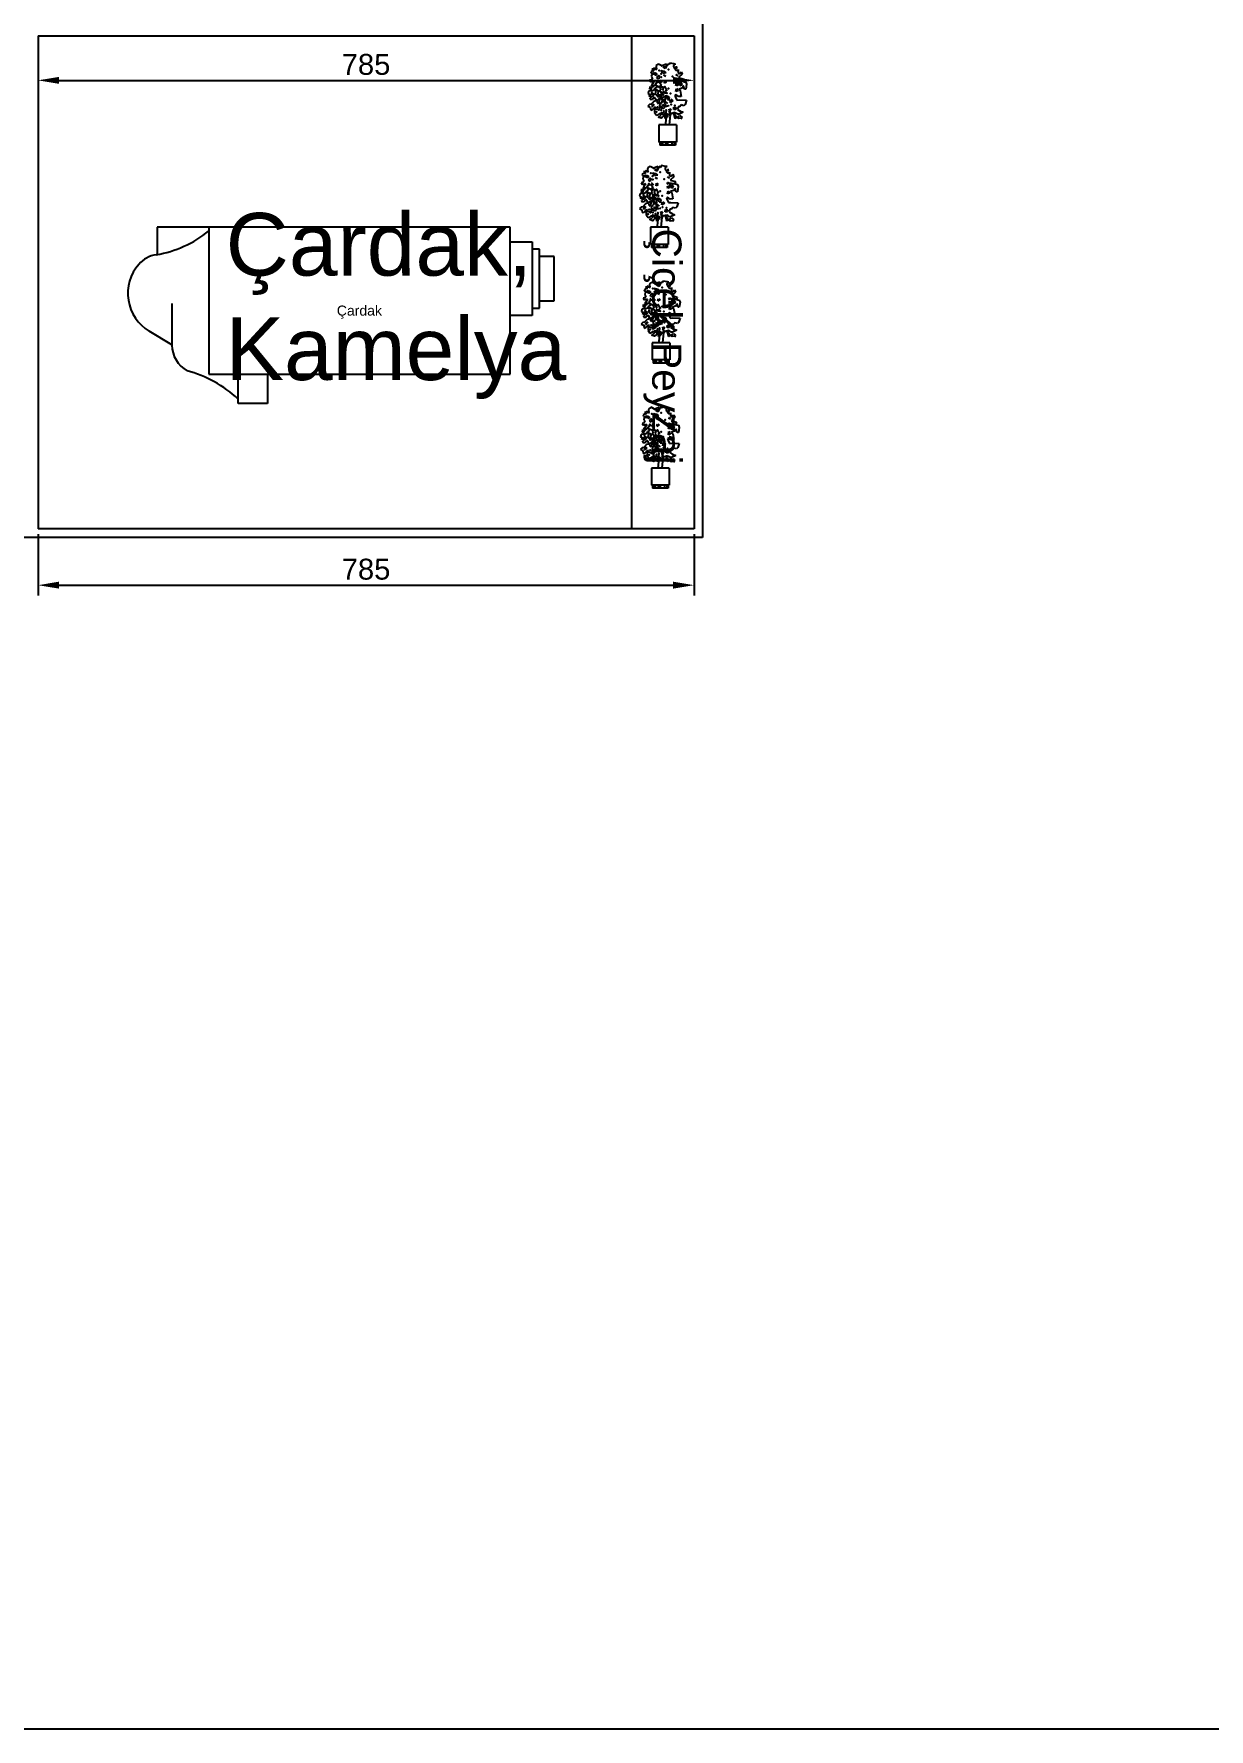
# Model space of a CAD drawing. Header units: millimetres. Extents: x 27207 to 63174, y 4783 to 28482.
# Drawn here: x 51863 to 53269, y 12849 to 14878 of the extents above; entities that cross this region are included whole.
import ezdxf

# ---------------------------------------------------------------- set-up
doc = ezdxf.new("R2010")
doc.units = ezdxf.units.MM
doc.header["$LTSCALE"] = 20
doc.linetypes.add('ACAD_ISO02W100', pattern=[15, 12, -3])
doc.layers.get('Defpoints').update_dxf_attribs({"color": 5})
doc.layers.add('İsimler', color=2, linetype='Continuous')
doc.layers.add('malzemeler', color=8, linetype='Continuous')
doc.layers.add('Uzunluklar', color=4, linetype='Continuous', lineweight=211)
doc.styles.add('Arial_3', font='Arial Unicode MS.ttf', dxfattribs={"height": 3})
doc.styles.get("Standard").update_dxf_attribs({"font": 'Arial Unicode MS.ttf'})
doc.dimstyles.new('Decimal-25', dxfattribs={"dimscale": 10, "dimtxt": 2.5, "dimasz": 2.5, "dimexe": 1.25, "dimexo": 0.625, "dimtad": 1, "dimtxsty": 'Standard', "dimcen": 2.5, "dimadec": 0, "dimazin": 0, "dimtfac": 1, "dimtmove": 0, "dimatfit": 3, "dimfxl": 1, "dimarcsym": 0})

# ---------------------------------------------------------------- blocks, each defined once
blk = doc.blocks.new('*D133')
at = {"layer": 'Defpoints', "color": 0, "linetype": 'ACAD_ISO02W100', "ltscale": 70, "transparency": 16777216}
for p in [(51867.9, 14875.1), (52652.9, 14875.1), (52652.9, 14822)]:
    blk.add_point(p, dxfattribs=at)
at = {"layer": 'Uzunluklar', "color": 0, "linetype": 'ACAD_ISO02W100', "lineweight": -2, "ltscale": 70, "transparency": 16777216}
for p, q in [((51867.9, 14868.8), (51867.9, 14809.5)), ((52652.9, 14868.8), (52652.9, 14809.5)), ((51892.9, 14822), (52627.9, 14822))]:
    blk.add_line(p, q, dxfattribs=at)
at = {"layer": 'Uzunluklar', "color": 0, "linetype": 'ACAD_ISO02W100', "ltscale": 70, "transparency": 16777216}
for points in [[(51892.9, 14826.1), (51892.9, 14817.8), (51867.9, 14822)], [(52627.9, 14826.1), (52627.9, 14817.8), (52652.9, 14822)]]:
    blk.add_solid(points, dxfattribs=at)
at = {"layer": 'Uzunluklar', "color": 0, "linetype": 'ACAD_ISO02W100', "lineweight": 50, "ltscale": 70, "transparency": 16777216, "insert": (52260.4, 14840.9), "char_height": 25, "attachment_point": 5}
blk.add_mtext('785', dxfattribs=at)
blk = doc.blocks.new('*D137')
at = {"layer": 'Defpoints', "color": 0, "linetype": 'ACAD_ISO02W100', "ltscale": 70, "transparency": 16777216}
for p in [(51867.9, 14285.1), (52652.9, 14285.1), (52652.9, 14217.8)]:
    blk.add_point(p, dxfattribs=at)
at = {"layer": 'Uzunluklar', "color": 0, "linetype": 'ACAD_ISO02W100', "lineweight": -2, "ltscale": 70, "transparency": 16777216}
for p, q in [((51867.9, 14278.8), (51867.9, 14205.3)), ((52652.9, 14278.8), (52652.9, 14205.3)), ((51892.9, 14217.8), (52627.9, 14217.8))]:
    blk.add_line(p, q, dxfattribs=at)
at = {"layer": 'Uzunluklar', "color": 0, "linetype": 'ACAD_ISO02W100', "ltscale": 70, "transparency": 16777216}
for points in [[(51892.9, 14222), (51892.9, 14213.7), (51867.9, 14217.8)], [(52627.9, 14222), (52627.9, 14213.7), (52652.9, 14217.8)]]:
    blk.add_solid(points, dxfattribs=at)
at = {"layer": 'Uzunluklar', "color": 0, "linetype": 'ACAD_ISO02W100', "lineweight": 50, "ltscale": 70, "transparency": 16777216, "insert": (52260.4, 14236.8), "char_height": 25, "attachment_point": 5}
blk.add_mtext('785', dxfattribs=at)
blk = doc.blocks.new('A$C524C1666')
for p, q in [((85, 1467), (57, 1450)), ((57, 1450), (63, 1426)), ((63, 1426), (107, 1418)), ((77, 1398), (67, 1355)), ((67, 1355), (90, 1332)), ((102, 1403), (77, 1398)), ((97, 1499), (82, 1498)), ((82, 1498), (110, 1489)), ((101, 1460), (85, 1467)), ((132, 1524), (97, 1499)), ((112, 1466), (101, 1460)), ((125, 1401), (102, 1403)), ((107, 1418), (133, 1434)), ((110, 1489), (112, 1466)), ((146, 1383), (125, 1401)), ((152, 1488), (132, 1524)), ((133, 1434), (174, 1416)), ((174, 1385), (146, 1383)), ((172, 1497), (152, 1488)), ((166, 1575), (162, 1546)), ((162, 1546), (169, 1502)), ((210, 1602), (166, 1575)), ((169, 1502), (175, 1493)), ((174, 1416), (174, 1385)), ((181, 1342), (215, 1368)), ((191, 1319), (181, 1342)), ((276, 1568), (210, 1602)), ((215, 1368), (238, 1353)), ((238, 1353), (230, 1334)), ((299, 1416), (256, 1478)), ((256, 1478), (319, 1464)), ((369, 1600), (276, 1568)), ((357, 1430), (299, 1416)), ((305, 1546), (369, 1557)), ((345, 1513), (305, 1546)), ((309, 1387), (357, 1363)), ((319, 1464), (357, 1430)), ((345, 1513), (392, 1600)), ((392, 1600), (345, 1513)), ((369, 1557), (369, 1600)), ((420, 1584), (392, 1600)), ((427, 1620), (420, 1584)), ((519, 1606), (427, 1620)), ((547, 1600), (519, 1606)), ((555, 1396), (594, 1372)), ((594, 1372), (555, 1396)), ((555, 1396), (574, 1384)), ((597, 1493), (597, 1420)), ((597, 1420), (629, 1412)), ((678, 1400), (609, 1335)), ((629, 1412), (658, 1448)), ((658, 1448), (678, 1400)), ((12, 1067), (4, 1019)), ((4, 1019), (37, 1006)), ((61, 1071), (12, 1067)), ((37, 1006), (16, 986)), ((64, 1283), (36, 1281)), ((36, 1281), (61, 1250)), ((41, 1108), (45, 1160)), ((61, 1104), (41, 1108)), ((45, 1160), (71, 1130)), ((56, 999), (106, 1010)), ((89, 1250), (61, 1250)), ((89, 1146), (61, 1104)), ((93, 1071), (61, 1071)), ((90, 1332), (64, 1283)), ((95, 1212), (64, 1168)), ((64, 1168), (80, 1138)), ((71, 1130), (89, 1146)), ((73, 1132), (106, 1160)), ((126, 1262), (89, 1250)), ((122, 1083), (93, 1071)), ((126, 1262), (95, 1212)), ((106, 1160), (126, 1193)), ((106, 1010), (122, 986)), ((142, 1124), (122, 1083)), ((126, 1193), (195, 1165)), ((162, 1124), (142, 1124)), ((160, 1050), (152, 1124)), ((152, 1006), (160, 1050)), ((170, 985), (152, 1006)), ((181, 1084), (156, 1087)), ((160, 1204), (168, 1235)), ((160, 1179), (160, 1204)), ((223, 1147), (160, 1179)), ((195, 1165), (162, 1124)), ((168, 1235), (212, 1248)), ((212, 1066), (181, 1084)), ((212, 1066), (189, 998)), ((215, 1308), (191, 1319)), ((212, 1248), (233, 1238)), ((212, 1248), (233, 1238)), ((225, 1056), (212, 1066)), ((230, 1334), (215, 1332)), ((215, 1332), (215, 1308)), ((254, 1116), (223, 1147)), ((254, 1116), (225, 1056)), ((233, 1238), (262, 1199)), ((237, 1281), (275, 1237)), ((275, 1237), (237, 1281)), ((262, 1199), (241, 1157)), ((241, 1157), (254, 1116)), ((275, 1011), (264, 1048)), ((264, 1048), (267, 977)), ((272, 1152), (322, 1131)), ((293, 1037), (275, 1011)), ((314, 1066), (293, 1037)), ((327, 1022), (314, 1066)), ((322, 1131), (335, 1149)), ((376, 1024), (327, 1022)), ((328, 1223), (338, 1271)), ((372, 1247), (328, 1223)), ((335, 1149), (363, 1097)), ((338, 1271), (372, 1247)), ((384, 1097), (345, 1069)), ((345, 1069), (363, 1035)), ((363, 1097), (384, 1097)), ((363, 1035), (376, 1024)), ((625, 1225), (540, 1197)), ((540, 1197), (585, 1181)), ((555, 1286), (541, 1257)), ((541, 1257), (580, 1274)), ((555, 1286), (605, 1262)), ((605, 1262), (555, 1286)), ((555, 1059), (565, 1122)), ((598, 1074), (555, 1059)), ((565, 1122), (589, 1103)), ((585, 1181), (676, 1264)), ((589, 1103), (598, 1074)), ((609, 1274), (601, 1250)), ((601, 1250), (601, 1225)), ((601, 1225), (625, 1225)), ((609, 1335), (711, 1306)), ((654, 1262), (609, 1274)), ((711, 1140), (617, 1108)), ((617, 1108), (638, 1079)), ((632, 1170), (661, 1220)), ((676, 1204), (632, 1170)), ((638, 1079), (662, 962)), ((676, 1204), (646, 1236)), ((646, 1236), (676, 1204)), ((698, 1266), (654, 1262)), ((676, 1264), (751, 1246)), ((727, 1104), (694, 1177)), ((694, 1177), (711, 1140)), ((711, 1306), (698, 1266)), ((751, 1104), (727, 1104)), ((751, 1246), (767, 1205)), ((767, 1205), (751, 1104)), ((32, 800), (0, 771)), ((0, 771), (49, 747)), ((16, 986), (45, 970)), ((65, 808), (32, 800)), ((122, 986), (41, 937)), ((41, 937), (49, 905)), ((45, 970), (56, 999)), ((49, 905), (93, 909)), ((49, 747), (57, 690)), ((57, 690), (93, 702)), ((118, 864), (65, 808)), ((97, 791), (81, 763)), ((81, 763), (97, 791)), ((81, 763), (90, 762)), ((90, 762), (95, 765)), ((93, 909), (126, 954)), ((93, 702), (134, 743)), ((95, 765), (100, 774)), ((122, 812), (97, 791)), ((97, 791), (122, 812)), ((122, 812), (97, 791)), ((100, 774), (101, 786)), ((101, 786), (118, 781)), ((110, 802), (122, 812)), ((119, 791), (110, 802)), ((122, 812), (115, 797)), ((187, 881), (118, 864)), ((118, 781), (119, 786)), ((119, 786), (119, 791)), ((126, 954), (158, 909)), ((142, 759), (134, 743)), ((134, 743), (134, 645)), ((165, 712), (142, 759)), ((158, 909), (187, 881)), ((217, 696), (165, 712)), ((196, 959), (170, 985)), ((187, 881), (240, 933)), ((191, 836), (187, 881)), ((189, 998), (217, 990)), ((211, 812), (191, 836)), ((233, 949), (196, 959)), ((240, 933), (211, 812)), ((217, 990), (233, 1004)), ((238, 753), (217, 696)), ((233, 1004), (233, 949)), ((238, 813), (233, 774)), ((233, 774), (290, 759)), ((272, 837), (238, 813)), ((290, 725), (238, 753)), ((240, 933), (392, 819)), ((337, 878), (240, 933)), ((290, 759), (264, 739)), ((267, 977), (285, 928)), ((288, 906), (272, 837)), ((326, 797), (280, 782)), ((280, 782), (332, 785)), ((285, 928), (340, 967)), ((301, 847), (287, 898)), ((319, 722), (290, 725)), ((316, 876), (319, 850)), ((319, 850), (337, 829)), ((341, 757), (319, 746)), ((319, 746), (319, 722)), ((340, 967), (337, 878)), ((337, 829), (346, 803)), ((391, 968), (340, 967)), ((340, 967), (391, 968)), ((414, 775), (341, 757)), ((362, 689), (344, 559)), ((346, 803), (377, 766)), ((372, 915), (391, 968)), ((418, 912), (372, 915)), ((391, 968), (425, 944)), ((405, 790), (414, 775)), ((425, 944), (410, 881)), ((410, 881), (418, 912)), ((459, 708), (412, 688)), ((412, 688), (459, 708)), ((459, 708), (418, 641)), ((421, 673), (438, 677)), ((448, 634), (438, 675)), ((444, 843), (454, 905)), ((497, 876), (444, 843)), ((454, 905), (497, 876)), ((512, 703), (516, 751)), ((555, 703), (512, 703)), ((516, 751), (560, 746)), ((556, 998), (536, 986)), ((536, 986), (548, 946)), ((548, 946), (573, 889)), ((560, 741), (555, 703)), ((609, 958), (556, 998)), ((573, 889), (621, 893)), ((601, 759), (585, 706)), ((585, 706), (642, 670)), ((633, 759), (601, 759)), ((662, 962), (609, 958)), ((621, 893), (767, 885)), ((662, 795), (633, 759)), ((715, 779), (662, 795)), ((739, 804), (715, 779)), ((767, 885), (739, 804)), ((134, 645), (171, 593)), ((171, 593), (203, 601)), ((203, 601), (236, 625)), ((272, 609), (215, 552)), ((215, 552), (264, 536)), ((567, 400), (217, 400)), ((217, 400), (217, 60)), ((236, 625), (268, 637)), ((264, 536), (300, 560)), ((268, 637), (272, 609)), ((302, 635), (269, 630)), ((269, 630), (281, 618)), ((281, 618), (317, 594)), ((317, 594), (300, 560)), ((353, 624), (302, 635)), ((342, 524), (346, 595)), ((346, 595), (353, 624)), ((414, 589), (353, 624)), ((354, 400), (363, 524)), ((370, 567), (366, 595)), ((378, 573), (367, 550)), ((367, 550), (367, 529)), ((380, 611), (376, 607)), ((378, 625), (378, 573)), ((389, 599), (389, 587)), ((389, 587), (389, 552)), ((399, 590), (393, 603)), ((399, 575), (399, 590)), ((448, 595), (414, 589)), ((418, 641), (448, 614)), ((418, 641), (448, 634)), ((428, 403), (448, 595)), ((448, 595), (448, 634)), ((448, 614), (448, 634)), ((448, 634), (506, 631)), ((471, 621), (448, 595)), ((540, 641), (471, 621)), ((506, 631), (573, 548)), ((568, 554), (506, 631)), ((506, 631), (536, 528)), ((536, 528), (568, 554)), ((573, 548), (536, 528)), ((536, 528), (552, 541)), ((568, 625), (540, 641)), ((567, 400), (567, 60)), ((593, 609), (568, 625)), ((573, 548), (601, 560)), ((613, 524), (573, 548)), ((617, 609), (593, 609)), ((601, 560), (633, 585)), ((666, 530), (613, 524)), ((702, 649), (617, 609)), ((633, 585), (678, 548)), ((642, 670), (702, 649)), ((678, 548), (654, 512)), ((567, 60), (217, 60)), ((237, 60), (237, 0)), ((257, 60), (257, 0)), ((292, 60), (292, 0)), ((352, 60), (352, 0)), ((392, 60), (392, 0)), ((477, 60), (477, 0)), ((522, 60), (522, 0)), ((547, 60), (547, 0)), ((547, 0), (237, 0))]:
    blk.add_line(p, q)
for centre, radius, start, end in [((547, 1560), 40.4, 89.0884, 327.0486), ((568, 1508), 32.2, 67.5639, 332.4497)]:
    blk.add_arc(centre, radius, start, end)
for p in [(174, 1401), (215, 1368), (227, 1473), (261, 1411), (266, 1343), (276, 1568), (333, 1375), (410, 1493), (487, 1353), (61, 1104), (78, 1035), (95, 1212), (106, 1010), (164, 1220), (181, 1084), (185, 1262), (245, 1166), (264, 1048), (272, 1152), (297, 1142), (299, 1098), (335, 1149), (376, 1024), (410, 1117), (410, 1117), (449, 1021), (449, 1021), (148, 924), (193, 751), (196, 959), (217, 696), (238, 813), (238, 753), (266, 693), (304, 992), (362, 689), (459, 799), (536, 785), (638, 671), (174, 660), (174, 660), (215, 552), (264, 536), (268, 637), (268, 637), (319, 669), (349, 609), (552, 541), (601, 560)]:
    blk.add_point(p)
blk = doc.blocks.new('A$C66B77B36')
at = {"xscale": 0.7, "yscale": 0.7, "zscale": 0.7}
blk.add_blockref('A$C524C1666', (0, 0), dxfattribs=at)
blk = doc.blocks.new('A$C1AC3141B')
for p, q in [((0.1248, 0.7229, -0.3429), (0.0499, 0.7229, -0.3429)), ((0.0499, 0.7229, -0.3429), (0.0499, 0.698, -0.3429)), ((0.1248, 0.698, -0.3429), (0.1248, 0.7229, -0.3429)), ((0.1373, 0.698, -0.3429), (0.0374, 0.698, -0.3429)), ((0.0374, 0.698, -0.3429), (0.0374, 0.6855, -0.3429)), ((0.1373, 0.6855, -0.3429), (0.1373, 0.698, -0.3429)), ((0.025, 0.6855, -0.3429), (0.1498, 0.6855, -0.3429)), ((0.025, 0.6481, -0.3429), (0.025, 0.6855, -0.3429)), ((0.1498, 0.6855, -0.3429), (0.1498, 0.6481, -0.3429)), ((0.2496, 0.6481, -0.3429), (0, 0.6481, -0.3429)), ((0, 0.6481, -0.3429), (0, 0.049, -0.3429)), ((0.2496, 0.1364, -0.3429), (0.2496, 0.6481, -0.3429)), ((0.2496, 0.2362, -0.3429), (0.2995, 0.2362, -0.3429)), ((0.2995, 0.2362, -0.3429), (0.2995, 0.1863, -0.3429)), ((0.2995, 0.1863, -0.3429), (0.2496, 0.1863, -0.3429)), ((0, 0.1364, -0.3429), (0.2496, 0.1364, -0.3429)), ((0.1296, 0.074, -0.3429), (0.2001, 0.074, -0.3429)), ((0.1997, 0.074, -0.3429), (0.1765, 0.0354, -0.3429)), ((0, 0.049, -0.3429), (0.0463, 0.049, -0.3429))]:
    blk.add_line(p, q)
for centre, radius, start, end in [((0.4401, 0.0472, -0.3429), 0.2033, 136.8348, 165.056), ((-0.1387, 0.0173, -0.3429), 0.1877, 9.1641, 39.3347), ((0.2001, 0.1239, -0.3429), 0.0499, 270, 330.9454), ((0.0959, 0.0552, -0.3429), 0.0499, 189.1641, 228.8518), ((0.1123, 0.074, -0.3429), 0.0749, 228.8518, 328.9973)]:
    blk.add_arc(centre, radius, start, end)

msp = doc.modelspace()

# ---------------------------------------------------------------- linework, layer by layer
for p, q in [((52662.911, 18295.067), (52662.911, 14275.067)), ((51867.911, 14875.067), (52652.911, 14875.067)), ((51867.911, 14875.067), (51867.911, 14285.067)), ((52577.911, 14875.067), (52577.911, 14285.067)), ((52652.911, 14875.067), (52652.911, 14285.067)), ((52652.911, 14285.067), (51867.911, 14285.067)), ((52652.911, 14285.067), (51867.911, 14285.067)), ((52662.911, 14275.067), (51477.911, 14275.067))]:
    msp.add_line(p, q)
at = {"ltscale": 75}
msp.add_lwpolyline([(31075.758, 19337.371), (60086.905, 19337.371), (60086.905, 12848.811), (31075.758, 12848.811)], close=True, dxfattribs=at)

# ---------------------------------------------------------------- block references
at = {"layer": 'malzemeler', "ltscale": 75, "xscale": 0.0864290424748333, "yscale": 0.0864290424748333, "zscale": 0.0864290424748333}
for p in [(52597.638, 14744.541), (52587.599, 14621.911), (52589.812, 14483.681), (52588.767, 14333.774)]:
    msp.add_blockref('A$C66B77B36', p, dxfattribs=at)
at = {"layer": 'malzemeler', "ltscale": 75, "xscale": 704.9301544447388, "yscale": 704.9301544447388, "zscale": 704.9301544447388, "rotation": 270}
msp.add_blockref('A$C1AC3141B', (51975.982, 14646.215, 232.981), dxfattribs=at)

# ---------------------------------------------------------------- texts
at = {"layer": 'İsimler', "insert": (52092.39, 14663.289), "char_height": 75, "attachment_point": 1, "style": 'Arial_3'}
msp.add_mtext_dynamic_manual_height_columns('Çardak, Kamelya', width=498.24104, gutter_width=15, heights=[0], dxfattribs=at)
at = {"layer": 'İsimler', "insert": (52637.921, 14644.713), "char_height": 35, "attachment_point": 1, "rotation": 270, "style": 'Arial_3'}
msp.add_mtext_dynamic_manual_height_columns('Çiçek Peyzaj', width=498.24104, gutter_width=15, heights=[0], dxfattribs=at)
at = {"layer": 'malzemeler', "ltscale": 75, "insert": (52225.405, 14552.445), "char_height": 12, "attachment_point": 1, "style": 'Arial_3'}
msp.add_mtext_dynamic_manual_height_columns('Çardak', width=192.18466, gutter_width=15, heights=[0], dxfattribs=at)

# ---------------------------------------------------------------- dimensions: what is measured, and where the dimension line sits
at = {"layer": 'Uzunluklar', "linetype": 'ACAD_ISO02W100', "lineweight": 50, "ltscale": 70}
for base, p1, p2, picture, middle in [((52652.911, 14821.965), (51867.911, 14875.067), (52652.911, 14875.067), '*D133', (52260.411, 14840.885)), ((52652.911, 14217.847), (51867.911, 14285.067), (52652.911, 14285.067), '*D137', (52260.411, 14236.768))]:
    dim = msp.add_linear_dim(base=base, p1=p1, p2=p2, dimstyle='Decimal-25', dxfattribs=at)
    dim.commit()
    dim.dimension.update_dxf_attribs({"geometry": picture, "text_midpoint": middle})

doc.saveas('drawing.dxf')
